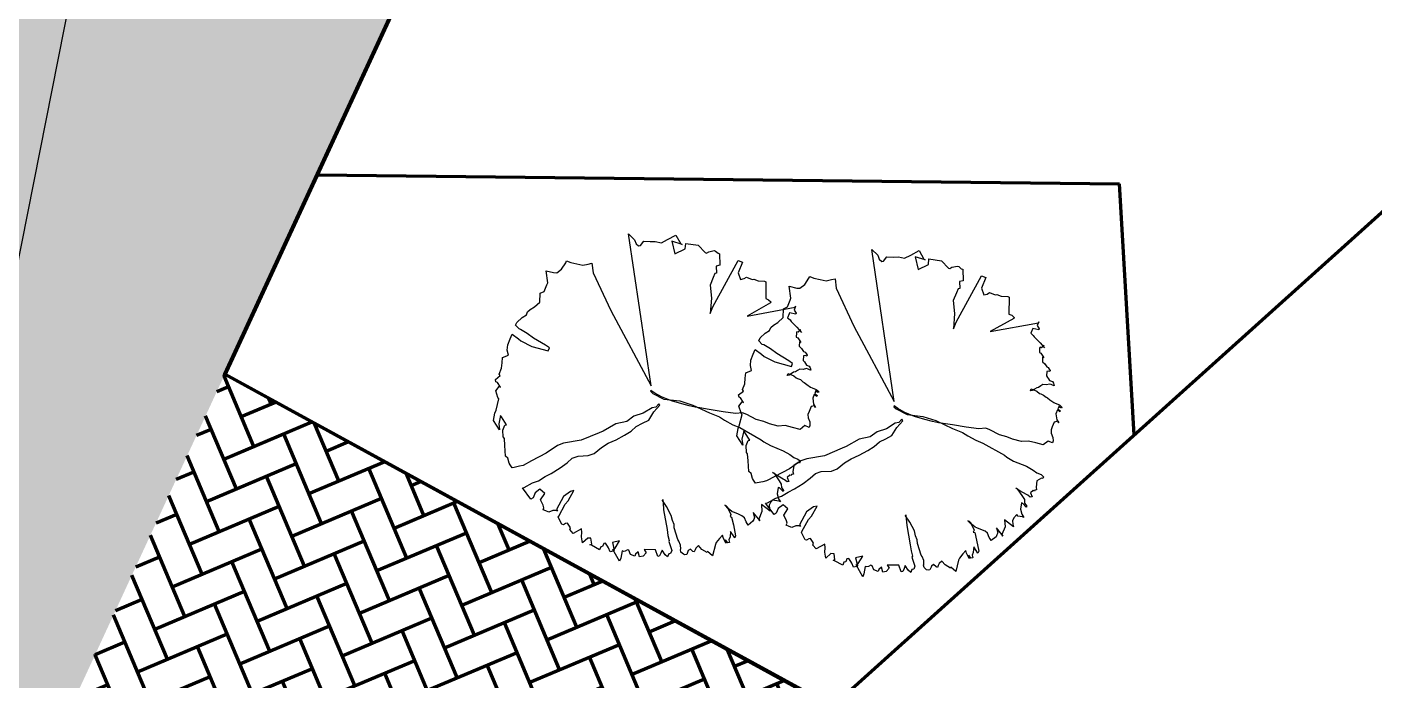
# Model space of a CAD drawing. Header units: millimetres. Extents: x 111 to 1506, y 14 to 566.
# Drawn here: x 209.14 to 216.78, y 124.71 to 128.41 of the extents above; entities that cross this region are included whole.
import ezdxf

# ---------------------------------------------------------------- set-up
doc = ezdxf.new("R2010")
doc.units = ezdxf.units.MM
doc.layers.add('fer', color=8, linetype='Continuous')
doc.layers.add('G', color=254, linetype='Continuous', lineweight=5)
pattern_1 = [(22.914772, (797.12783, 1599.99595), (0.097837146, 0.241122153), [0.552, -0.184]), (112.914772, (797.29731, 1600.0676), (0.097837146, 0.241122153), [0.552, -0.184])]

# ---------------------------------------------------------------- blocks, each defined once
blk = doc.blocks.new('tr')
at = {"layer": 'fer', "color": 97}
for p, q in [((1378.4553, 206.7001), (1378.4494, 206.6914)), ((1378.4494, 206.6914), (1378.4553, 206.7001)), ((1378.4553, 206.7001), (1378.4494, 206.6914)), ((1378.4494, 206.6914), (1378.4553, 206.7001)), ((1378.5268, 206.6827), (1378.5446, 206.7001)), ((1378.5268, 206.6827), (1378.5446, 206.7001)), ((1378.5446, 206.7001), (1378.5625, 206.7087)), ((1378.5446, 206.7001), (1378.5625, 206.7087)), ((1378.5446, 206.7001), (1378.5446, 206.7001)), ((1378.5446, 206.7001), (1378.5446, 206.7001)), ((1378.5625, 206.7087), (1378.5744, 206.7087)), ((1378.5625, 206.7087), (1378.5625, 206.7087)), ((1378.5625, 206.7087), (1378.5744, 206.7087)), ((1378.5625, 206.7087), (1378.5625, 206.7087)), ((1378.5744, 206.7087), (1378.5744, 206.6827)), ((1378.5744, 206.7087), (1378.5744, 206.7087)), ((1378.5744, 206.7087), (1378.5744, 206.6827)), ((1378.5744, 206.7087), (1378.5744, 206.7087)), ((1378.7648, 206.7174), (1378.7707, 206.7347)), ((1378.7648, 206.7174), (1378.7707, 206.7347)), ((1378.7648, 206.6914), (1378.7648, 206.7174)), ((1378.7648, 206.6914), (1378.7648, 206.7174)), ((1378.7707, 206.7347), (1378.7827, 206.7347)), ((1378.7707, 206.7347), (1378.7707, 206.7347)), ((1378.7707, 206.7347), (1378.7827, 206.7347)), ((1378.7707, 206.7347), (1378.7707, 206.7347)), ((1378.7827, 206.7347), (1378.7827, 206.7261)), ((1378.7827, 206.7347), (1378.7827, 206.7261)), ((1378.7827, 206.7261), (1378.8065, 206.7087)), ((1378.7827, 206.7261), (1378.7827, 206.7261)), ((1378.7827, 206.7261), (1378.8065, 206.7087)), ((1378.7827, 206.7261), (1378.7827, 206.7261)), ((1378.8065, 206.7087), (1378.8422, 206.7174)), ((1378.8065, 206.7087), (1378.8422, 206.7174)), ((1378.8422, 206.7174), (1378.8541, 206.7261)), ((1378.8422, 206.7174), (1378.8541, 206.7261)), ((1378.8541, 206.7261), (1378.86, 206.7174)), ((1378.8541, 206.7261), (1378.8541, 206.7261)), ((1378.8541, 206.7261), (1378.86, 206.7174)), ((1378.8541, 206.7261), (1378.8541, 206.7261)), ((1378.86, 206.7174), (1378.866, 206.7174)), ((1378.86, 206.7174), (1378.866, 206.7174)), ((1378.866, 206.7174), (1378.866, 206.7087)), ((1378.866, 206.7174), (1378.866, 206.7087)), ((1378.866, 206.7087), (1378.8838, 206.7001)), ((1378.866, 206.7087), (1378.8838, 206.7001)), ((1378.8838, 206.7001), (1378.9017, 206.7174)), ((1378.8838, 206.7001), (1378.9017, 206.7174)), ((1378.9017, 206.7174), (1378.9076, 206.7087)), ((1378.9017, 206.7174), (1378.9076, 206.7087)), ((1378.9076, 206.7087), (1378.9017, 206.6914)), ((1378.9076, 206.7087), (1378.9017, 206.6914)), ((1378.9493, 206.6914), (1378.9612, 206.7087)), ((1378.9493, 206.6914), (1378.9612, 206.7087)), ((1378.9671, 206.7087), (1378.9552, 206.6827)), ((1378.9671, 206.7087), (1378.9552, 206.6827)), ((1378.9612, 206.7087), (1378.9671, 206.7087)), ((1378.9612, 206.7087), (1378.9671, 206.7087)), ((1378.9909, 206.6827), (1379.0147, 206.7001)), ((1378.9909, 206.6827), (1379.0147, 206.7001)), ((1379.0147, 206.7001), (1379.0266, 206.7174)), ((1379.0147, 206.7001), (1379.0266, 206.7174)), ((1379.0266, 206.7174), (1379.0266, 206.7087)), ((1379.0266, 206.7174), (1379.0266, 206.7087)), ((1379.0266, 206.7087), (1379.0326, 206.6827)), ((1379.0266, 206.7087), (1379.0326, 206.6827)), ((1378.3542, 206.6047), (1378.3601, 206.6307)), ((1378.3542, 206.6047), (1378.3601, 206.6307)), ((1378.3601, 206.6654), (1378.3661, 206.6827)), ((1378.3601, 206.6654), (1378.3661, 206.6827)), ((1378.3601, 206.6394), (1378.3601, 206.6654)), ((1378.3601, 206.6394), (1378.3601, 206.6654)), ((1378.3601, 206.6307), (1378.3601, 206.6394)), ((1378.3601, 206.6307), (1378.3601, 206.6394)), ((1378.3661, 206.6827), (1378.372, 206.6827)), ((1378.3661, 206.6827), (1378.372, 206.6827)), ((1378.372, 206.6741), (1378.3661, 206.6654)), ((1378.372, 206.6741), (1378.3661, 206.6654)), ((1378.3661, 206.6654), (1378.372, 206.6654)), ((1378.3661, 206.6654), (1378.372, 206.6654)), ((1378.372, 206.6827), (1378.372, 206.6741)), ((1378.372, 206.6827), (1378.372, 206.6741)), ((1378.372, 206.6654), (1378.3839, 206.6654)), ((1378.372, 206.6654), (1378.3839, 206.6654)), ((1378.3839, 206.6654), (1378.3899, 206.6827)), ((1378.3839, 206.6654), (1378.3899, 206.6827)), ((1378.3958, 206.6827), (1378.3899, 206.6654)), ((1378.3899, 206.6827), (1378.3958, 206.6827)), ((1378.3958, 206.6827), (1378.3899, 206.6654)), ((1378.3899, 206.6827), (1378.3958, 206.6827)), ((1378.3899, 206.6654), (1378.4137, 206.6654)), ((1378.3899, 206.6654), (1378.4137, 206.6654)), ((1378.4137, 206.6654), (1378.4434, 206.6827)), ((1378.4137, 206.6654), (1378.4434, 206.6827)), ((1378.4434, 206.6827), (1378.4494, 206.6914)), ((1378.4434, 206.6827), (1378.4494, 206.6914)), ((1378.4494, 206.6914), (1378.4613, 206.6741)), ((1378.4494, 206.6914), (1378.4613, 206.6741)), ((1378.4613, 206.6741), (1378.491, 206.6741)), ((1378.4613, 206.6741), (1378.491, 206.6741)), ((1378.491, 206.6741), (1378.5089, 206.6741)), ((1378.491, 206.6741), (1378.5089, 206.6741)), ((1378.5089, 206.6741), (1378.5268, 206.6827)), ((1378.5089, 206.6741), (1378.5268, 206.6827)), ((1378.5744, 206.6827), (1378.6041, 206.6654)), ((1378.5744, 206.6827), (1378.6041, 206.6654)), ((1378.6041, 206.6654), (1378.6101, 206.6221)), ((1378.6041, 206.6654), (1378.6101, 206.6221)), ((1378.6101, 206.6221), (1378.616, 206.5788)), ((1378.6101, 206.6221), (1378.616, 206.5788)), ((1378.7529, 206.6221), (1378.7588, 206.6654)), ((1378.7529, 206.6221), (1378.7588, 206.6654)), ((1378.7529, 206.5441), (1378.7529, 206.6221)), ((1378.7529, 206.5441), (1378.7529, 206.6221)), ((1378.7588, 206.6654), (1378.7648, 206.6914)), ((1378.7588, 206.6654), (1378.7648, 206.6914)), ((1378.8898, 206.6221), (1378.9195, 206.6654)), ((1378.8898, 206.6221), (1378.9195, 206.6654)), ((1378.8957, 206.6394), (1378.8898, 206.6134)), ((1378.8957, 206.6394), (1378.8898, 206.6134)), ((1378.8898, 206.6134), (1378.8898, 206.6221)), ((1378.8898, 206.6134), (1378.8898, 206.6221)), ((1378.9017, 206.6827), (1378.8957, 206.6394)), ((1378.9017, 206.6827), (1378.8957, 206.6394)), ((1378.9017, 206.6914), (1378.9017, 206.6827)), ((1378.9017, 206.6914), (1378.9017, 206.6827)), ((1378.9195, 206.6654), (1378.9314, 206.6827)), ((1378.9195, 206.6654), (1378.9314, 206.6827)), ((1378.9314, 206.6827), (1378.9493, 206.6914)), ((1378.9314, 206.6827), (1378.9493, 206.6914)), ((1378.9552, 206.6741), (1378.9909, 206.6827)), ((1378.9552, 206.6827), (1378.9552, 206.6741)), ((1378.9552, 206.6741), (1378.9909, 206.6827)), ((1378.9552, 206.6827), (1378.9552, 206.6741)), ((1379.0326, 206.6827), (1379.0266, 206.6741)), ((1379.0326, 206.6827), (1379.0266, 206.6741)), ((1379.0266, 206.6741), (1379.0505, 206.6654)), ((1379.0266, 206.6741), (1379.0505, 206.6654)), ((1379.0505, 206.6654), (1379.0683, 206.6654)), ((1379.0505, 206.6654), (1379.0683, 206.6654)), ((1379.0683, 206.6654), (1379.0862, 206.6741)), ((1379.0683, 206.6654), (1379.0862, 206.6741)), ((1379.0981, 206.6827), (1379.0802, 206.6221)), ((1379.0981, 206.6827), (1379.0802, 206.6221)), ((1379.0802, 206.6221), (1379.1159, 206.6394)), ((1379.0802, 206.6221), (1379.1159, 206.6394)), ((1379.0862, 206.6741), (1379.0981, 206.6827)), ((1379.0862, 206.6741), (1379.0981, 206.6827)), ((1379.1159, 206.6394), (1379.1635, 206.6394)), ((1379.1159, 206.6394), (1379.1635, 206.6394)), ((1379.1635, 206.6394), (1379.1397, 206.5961)), ((1379.1635, 206.6394), (1379.1397, 206.5961)), ((1379.1695, 206.6481), (1379.1635, 206.6394)), ((1379.1635, 206.6394), (1379.1695, 206.6481)), ((1379.1695, 206.6481), (1379.1635, 206.6394)), ((1379.1635, 206.6394), (1379.1695, 206.6481)), ((1378.2411, 206.5441), (1378.2471, 206.5528)), ((1378.2411, 206.5441), (1378.2471, 206.5528)), ((1378.2471, 206.5528), (1378.253, 206.5614)), ((1378.2471, 206.5528), (1378.253, 206.5614)), ((1378.253, 206.5788), (1378.259, 206.5874)), ((1378.253, 206.5788), (1378.259, 206.5874)), ((1378.253, 206.5614), (1378.253, 206.5788)), ((1378.253, 206.5614), (1378.253, 206.5788)), ((1378.259, 206.5874), (1378.2709, 206.5961)), ((1378.259, 206.5874), (1378.2709, 206.5961)), ((1378.259, 206.5874), (1378.259, 206.5874)), ((1378.259, 206.5874), (1378.259, 206.5874)), ((1378.2709, 206.5961), (1378.2709, 206.5874)), ((1378.2709, 206.5961), (1378.2709, 206.5874)), ((1378.2709, 206.5874), (1378.2709, 206.5788)), ((1378.2709, 206.5874), (1378.2709, 206.5788)), ((1378.2709, 206.5788), (1378.2709, 206.5701)), ((1378.2709, 206.5788), (1378.2709, 206.5788)), ((1378.2709, 206.5788), (1378.2709, 206.5701)), ((1378.2709, 206.5788), (1378.2709, 206.5788)), ((1378.2709, 206.5701), (1378.2828, 206.5528)), ((1378.2709, 206.5701), (1378.2828, 206.5528)), ((1378.2828, 206.5528), (1378.2887, 206.5354)), ((1378.2828, 206.5528), (1378.2887, 206.5354)), ((1378.3423, 206.5614), (1378.3482, 206.5788)), ((1378.3423, 206.5614), (1378.3482, 206.5788)), ((1378.3423, 206.5441), (1378.3423, 206.5614)), ((1378.3423, 206.5441), (1378.3423, 206.5614)), ((1378.3482, 206.5874), (1378.3542, 206.6047)), ((1378.3482, 206.5874), (1378.3542, 206.6047)), ((1378.3482, 206.5788), (1378.3482, 206.5874)), ((1378.3482, 206.5788), (1378.3482, 206.5874)), ((1378.616, 206.5788), (1378.6339, 206.5441)), ((1378.616, 206.5788), (1378.6339, 206.5441)), ((1379.1397, 206.5961), (1379.1635, 206.6134)), ((1379.1397, 206.5961), (1379.1635, 206.6134)), ((1379.1635, 206.6134), (1379.1754, 206.6134)), ((1379.1635, 206.6134), (1379.1754, 206.6134)), ((1379.1754, 206.6134), (1379.1873, 206.6134)), ((1379.1754, 206.6134), (1379.1873, 206.6134)), ((1379.1873, 206.5614), (1379.1814, 206.5441)), ((1379.1873, 206.5614), (1379.1814, 206.5441)), ((1379.1873, 206.6134), (1379.2171, 206.5961)), ((1379.1873, 206.6134), (1379.2171, 206.5961)), ((1379.2052, 206.5788), (1379.1873, 206.5614)), ((1379.2052, 206.5788), (1379.1873, 206.5614)), ((1379.2111, 206.5874), (1379.2052, 206.5788)), ((1379.2111, 206.5874), (1379.2052, 206.5788)), ((1379.2171, 206.5961), (1379.2111, 206.5874)), ((1379.2171, 206.5961), (1379.2111, 206.5874)), ((1379.2468, 206.5181), (1379.3004, 206.5528)), ((1379.2468, 206.5181), (1379.3004, 206.5528)), ((1379.3123, 206.5528), (1379.2885, 206.5181)), ((1379.3123, 206.5528), (1379.2885, 206.5181)), ((1379.3004, 206.5528), (1379.3123, 206.5528)), ((1379.3004, 206.5528), (1379.3123, 206.5528)), ((1379.3123, 206.5528), (1379.3123, 206.5528)), ((1379.3123, 206.5528), (1379.3123, 206.5528)), ((1378.128, 206.4574), (1378.1399, 206.4748)), ((1378.128, 206.4574), (1378.1399, 206.4748)), ((1378.1399, 206.4748), (1378.1459, 206.4834)), ((1378.1399, 206.4748), (1378.1459, 206.4834)), ((1378.1399, 206.4748), (1378.1399, 206.4748)), ((1378.1399, 206.4748), (1378.1399, 206.4748)), ((1378.1459, 206.4748), (1378.1697, 206.4834)), ((1378.1459, 206.4834), (1378.1459, 206.4748)), ((1378.1459, 206.4748), (1378.1697, 206.4834)), ((1378.1459, 206.4834), (1378.1459, 206.4748)), ((1378.1697, 206.4834), (1378.1756, 206.5008)), ((1378.1697, 206.4834), (1378.1756, 206.5008)), ((1378.1756, 206.5008), (1378.1875, 206.5181)), ((1378.1756, 206.5008), (1378.1875, 206.5181)), ((1378.1875, 206.5268), (1378.1935, 206.5354)), ((1378.1875, 206.5268), (1378.1935, 206.5354)), ((1378.1875, 206.5181), (1378.1875, 206.5268)), ((1378.1875, 206.5181), (1378.1875, 206.5268)), ((1378.1935, 206.5354), (1378.1994, 206.5441)), ((1378.1935, 206.5354), (1378.1994, 206.5441)), ((1378.1994, 206.5441), (1378.2054, 206.5441)), ((1378.1994, 206.5441), (1378.2054, 206.5441)), ((1378.2054, 206.5441), (1378.2054, 206.5354)), ((1378.2054, 206.5441), (1378.2054, 206.5441)), ((1378.2054, 206.5441), (1378.2054, 206.5354)), ((1378.2054, 206.5441), (1378.2054, 206.5441)), ((1378.2054, 206.5354), (1378.2113, 206.5268)), ((1378.2054, 206.5354), (1378.2054, 206.5354)), ((1378.2054, 206.5354), (1378.2113, 206.5268)), ((1378.2054, 206.5354), (1378.2054, 206.5354)), ((1378.2113, 206.5268), (1378.2351, 206.5354)), ((1378.2113, 206.5268), (1378.2351, 206.5354)), ((1378.2351, 206.5354), (1378.2411, 206.5441)), ((1378.2351, 206.5354), (1378.2411, 206.5441)), ((1378.2351, 206.5354), (1378.2351, 206.5354)), ((1378.2351, 206.5354), (1378.2351, 206.5354)), ((1378.2887, 206.5354), (1378.3006, 206.5268)), ((1378.2887, 206.5354), (1378.3006, 206.5268)), ((1378.3006, 206.5268), (1378.3125, 206.5181)), ((1378.3006, 206.5268), (1378.3125, 206.5181)), ((1378.3125, 206.5181), (1378.3185, 206.5094)), ((1378.3125, 206.5181), (1378.3185, 206.5094)), ((1378.3185, 206.5094), (1378.3423, 206.4921)), ((1378.3185, 206.5094), (1378.3423, 206.4921)), ((1378.3363, 206.5181), (1378.3423, 206.5354)), ((1378.3363, 206.5181), (1378.3423, 206.5354)), ((1378.3363, 206.4834), (1378.3363, 206.5181)), ((1378.3363, 206.4834), (1378.3363, 206.5181)), ((1378.3363, 206.4834), (1378.3363, 206.4834)), ((1378.3482, 206.4834), (1378.3363, 206.4834)), ((1378.3363, 206.4834), (1378.3363, 206.4834)), ((1378.3482, 206.4834), (1378.3363, 206.4834)), ((1378.3423, 206.5441), (1378.3423, 206.5441)), ((1378.3423, 206.5354), (1378.3423, 206.5441)), ((1378.3423, 206.5441), (1378.3423, 206.5441)), ((1378.3423, 206.5354), (1378.3423, 206.5441)), ((1378.3423, 206.4921), (1378.3482, 206.4834)), ((1378.3423, 206.4921), (1378.3482, 206.4834)), ((1378.6339, 206.5441), (1378.6398, 206.4921)), ((1378.6339, 206.5441), (1378.6398, 206.4921)), ((1378.6398, 206.4921), (1378.6398, 206.4574)), ((1378.6398, 206.4921), (1378.6398, 206.4574)), ((1378.7231, 206.3448), (1378.741, 206.4834)), ((1378.7231, 206.3448), (1378.741, 206.4834)), ((1378.741, 206.4834), (1378.7469, 206.5008)), ((1378.741, 206.4834), (1378.7469, 206.5008)), ((1378.7469, 206.5008), (1378.7529, 206.5441)), ((1378.7469, 206.5008), (1378.7529, 206.5441)), ((1379.1754, 206.4574), (1379.1992, 206.4834)), ((1379.1814, 206.4834), (1379.1754, 206.4661)), ((1379.1754, 206.4574), (1379.1992, 206.4834)), ((1379.1814, 206.4834), (1379.1754, 206.4661)), ((1379.1814, 206.5441), (1379.1814, 206.5181)), ((1379.1814, 206.5441), (1379.1814, 206.5181)), ((1379.1814, 206.5181), (1379.1814, 206.4921)), ((1379.1814, 206.5181), (1379.1814, 206.4921)), ((1379.1814, 206.4921), (1379.1814, 206.4834)), ((1379.1814, 206.4921), (1379.1814, 206.4834)), ((1379.1992, 206.4834), (1379.2111, 206.4834)), ((1379.1992, 206.4834), (1379.2111, 206.4834)), ((1379.2111, 206.4921), (1379.2468, 206.5181)), ((1379.2111, 206.4921), (1379.2468, 206.5181)), ((1379.2111, 206.4834), (1379.2111, 206.4921)), ((1379.2111, 206.4834), (1379.2111, 206.4921)), ((1379.2468, 206.5181), (1379.2468, 206.5181)), ((1379.2468, 206.5181), (1379.2468, 206.5181)), ((1379.2885, 206.5181), (1379.3182, 206.5268)), ((1379.2885, 206.5181), (1379.3182, 206.5268)), ((1379.2885, 206.5181), (1379.2885, 206.5181)), ((1379.2885, 206.5181), (1379.2885, 206.5181)), ((1379.3182, 206.5268), (1379.3361, 206.5268)), ((1379.3182, 206.5268), (1379.3361, 206.5268)), ((1379.3361, 206.4921), (1379.3242, 206.4834)), ((1379.3361, 206.4921), (1379.3242, 206.4834)), ((1379.3242, 206.4834), (1379.348, 206.4748)), ((1379.3242, 206.4834), (1379.348, 206.4748)), ((1379.3361, 206.5268), (1379.348, 206.5354)), ((1379.3361, 206.5268), (1379.348, 206.5354)), ((1379.3599, 206.5181), (1379.3361, 206.4921)), ((1379.3599, 206.5181), (1379.3361, 206.4921)), ((1379.354, 206.5268), (1379.3421, 206.5094)), ((1379.354, 206.5268), (1379.3421, 206.5094)), ((1379.3421, 206.5094), (1379.3599, 206.5181)), ((1379.3421, 206.5094), (1379.3599, 206.5181)), ((1379.348, 206.5354), (1379.354, 206.5268)), ((1379.348, 206.5354), (1379.354, 206.5268)), ((1379.348, 206.4748), (1379.3778, 206.4661)), ((1379.348, 206.4748), (1379.3778, 206.4661)), ((1379.3897, 206.4661), (1379.4551, 206.4748)), ((1379.3897, 206.4661), (1379.4551, 206.4748)), ((1379.4551, 206.4748), (1379.4432, 206.4401)), ((1379.4551, 206.4748), (1379.4432, 206.4401)), ((1379.4551, 206.4748), (1379.4551, 206.4748)), ((1379.4551, 206.4748), (1379.4551, 206.4748)), ((1377.9912, 206.3794), (1378.0031, 206.3968)), ((1377.9912, 206.3794), (1378.0031, 206.3968)), ((1378.0031, 206.3968), (1378.009, 206.3968)), ((1378.0031, 206.3968), (1378.009, 206.3968)), ((1378.009, 206.3968), (1378.015, 206.3621)), ((1378.009, 206.3968), (1378.015, 206.3621)), ((1378.0566, 206.3881), (1378.0745, 206.4314)), ((1378.0566, 206.3881), (1378.0745, 206.4314)), ((1378.0745, 206.4314), (1378.0923, 206.4661)), ((1378.0745, 206.4314), (1378.0923, 206.4661)), ((1378.0804, 206.4574), (1378.0983, 206.4488)), ((1378.0804, 206.4574), (1378.0983, 206.4488)), ((1378.0983, 206.4488), (1378.0983, 206.4401)), ((1378.0983, 206.4488), (1378.0983, 206.4488)), ((1378.0983, 206.4488), (1378.0983, 206.4401)), ((1378.0983, 206.4488), (1378.0983, 206.4488)), ((1378.0983, 206.4401), (1378.1042, 206.4401)), ((1378.0983, 206.4401), (1378.0983, 206.4401)), ((1378.0983, 206.4401), (1378.1042, 206.4401)), ((1378.0983, 206.4401), (1378.0983, 206.4401)), ((1378.1042, 206.4401), (1378.128, 206.4488)), ((1378.1042, 206.4401), (1378.128, 206.4488)), ((1378.128, 206.4574), (1378.128, 206.4574)), ((1378.128, 206.4574), (1378.128, 206.4574)), ((1378.128, 206.4574), (1378.128, 206.4574)), ((1378.128, 206.4488), (1378.128, 206.4574)), ((1378.128, 206.4574), (1378.128, 206.4574)), ((1378.128, 206.4574), (1378.128, 206.4574)), ((1378.128, 206.4574), (1378.128, 206.4574)), ((1378.128, 206.4488), (1378.128, 206.4574)), ((1378.6398, 206.4574), (1378.6458, 206.4141)), ((1378.6398, 206.4574), (1378.6458, 206.4141)), ((1378.6458, 206.4141), (1378.6398, 206.3534)), ((1378.6458, 206.4141), (1378.6398, 206.3534)), ((1379.1754, 206.4661), (1379.1635, 206.4401)), ((1379.1754, 206.4661), (1379.1635, 206.4401)), ((1379.1635, 206.4314), (1379.1754, 206.4574)), ((1379.1635, 206.4314), (1379.1754, 206.4574)), ((1379.1635, 206.4401), (1379.1635, 206.4314)), ((1379.1635, 206.4401), (1379.1635, 206.4314)), ((1379.1754, 206.4661), (1379.1754, 206.4661)), ((1379.1754, 206.4661), (1379.1754, 206.4661)), ((1379.3778, 206.4661), (1379.3897, 206.4661)), ((1379.3778, 206.4661), (1379.3897, 206.4661)), ((1379.4432, 206.4054), (1379.4313, 206.3794)), ((1379.4432, 206.4054), (1379.4313, 206.3794)), ((1379.4492, 206.4401), (1379.4432, 206.4054)), ((1379.4432, 206.4401), (1379.4492, 206.4401)), ((1379.4492, 206.4401), (1379.4432, 206.4054)), ((1379.4432, 206.4401), (1379.4492, 206.4401)), ((1379.4432, 206.4054), (1379.4432, 206.4054)), ((1379.4432, 206.4054), (1379.4432, 206.4054)), ((1377.9674, 206.3794), (1377.9912, 206.3794)), ((1377.9733, 206.3794), (1377.9674, 206.3794)), ((1377.9674, 206.3794), (1377.9912, 206.3794)), ((1377.9733, 206.3794), (1377.9674, 206.3794)), ((1378.1221, 206.1455), (1377.9733, 206.3794)), ((1378.1221, 206.1455), (1377.9733, 206.3794)), ((1378.015, 206.3621), (1378.0209, 206.3621)), ((1378.015, 206.3621), (1378.0209, 206.3621)), ((1378.0209, 206.3621), (1378.0447, 206.3621)), ((1378.0209, 206.3621), (1378.0447, 206.3621)), ((1378.0447, 206.3621), (1378.0507, 206.3794)), ((1378.0447, 206.3621), (1378.0507, 206.3794)), ((1378.0507, 206.3794), (1378.0566, 206.3881)), ((1378.0507, 206.3794), (1378.0566, 206.3881)), ((1378.0566, 206.3881), (1378.0566, 206.3881)), ((1378.0566, 206.3881), (1378.0566, 206.3881)), ((1378.6398, 206.3534), (1378.6398, 206.3274)), ((1378.6398, 206.3534), (1378.6398, 206.3274)), ((1378.6398, 206.3274), (1378.6577, 206.2928)), ((1378.6398, 206.3274), (1378.6577, 206.2928)), ((1378.7231, 206.3014), (1378.7231, 206.3448)), ((1378.7231, 206.3014), (1378.7231, 206.3448)), ((1379.4313, 206.3794), (1379.4492, 206.3708)), ((1379.4313, 206.3794), (1379.4313, 206.3794)), ((1379.4313, 206.3794), (1379.4492, 206.3708)), ((1379.4313, 206.3794), (1379.4313, 206.3794)), ((1379.4492, 206.3708), (1379.4611, 206.3708)), ((1379.4492, 206.3708), (1379.4611, 206.3708)), ((1379.4611, 206.3708), (1379.473, 206.3708)), ((1379.4611, 206.3708), (1379.473, 206.3708)), ((1379.473, 206.3621), (1379.467, 206.3448)), ((1379.473, 206.3621), (1379.467, 206.3448)), ((1379.467, 206.3448), (1379.4789, 206.3361)), ((1379.467, 206.3448), (1379.467, 206.3448)), ((1379.467, 206.3448), (1379.4789, 206.3361)), ((1379.467, 206.3448), (1379.467, 206.3448)), ((1379.473, 206.3708), (1379.473, 206.3621)), ((1379.473, 206.3708), (1379.473, 206.3621)), ((1379.4789, 206.3361), (1379.4849, 206.3361)), ((1379.4789, 206.3361), (1379.4849, 206.3361)), ((1379.4849, 206.3361), (1379.5027, 206.3361)), ((1379.4849, 206.3361), (1379.5027, 206.3361)), ((1379.5027, 206.3361), (1379.5087, 206.3274)), ((1379.5027, 206.3361), (1379.5087, 206.3274)), ((1379.5087, 206.3188), (1379.5027, 206.3014)), ((1379.5087, 206.3188), (1379.5027, 206.3014)), ((1379.5087, 206.3274), (1379.5087, 206.3188)), ((1379.5087, 206.3274), (1379.5087, 206.3188)), ((1377.9912, 206.2235), (1377.9971, 206.2408)), ((1377.9912, 206.2235), (1377.9971, 206.2408)), ((1377.9971, 206.2408), (1378.0031, 206.2408)), ((1377.9971, 206.2408), (1378.0031, 206.2408)), ((1378.0031, 206.2408), (1378.1221, 206.1455)), ((1378.0031, 206.2408), (1378.1221, 206.1455)), ((1378.6577, 206.2928), (1378.6755, 206.2235)), ((1378.6577, 206.2928), (1378.6755, 206.2235)), ((1378.7112, 206.2148), (1378.7172, 206.2495)), ((1378.7112, 206.2148), (1378.7172, 206.2495)), ((1378.7172, 206.2495), (1378.7231, 206.3014)), ((1378.7172, 206.2495), (1378.7231, 206.3014)), ((1379.4432, 206.2581), (1379.3897, 206.2148)), ((1379.4432, 206.2581), (1379.3897, 206.2148)), ((1379.4492, 206.2668), (1379.4432, 206.2581)), ((1379.4492, 206.2668), (1379.4432, 206.2581)), ((1379.467, 206.2841), (1379.4492, 206.2668)), ((1379.467, 206.2841), (1379.4492, 206.2668)), ((1379.4849, 206.2928), (1379.467, 206.2841)), ((1379.4849, 206.2928), (1379.467, 206.2841)), ((1379.473, 206.2148), (1379.5146, 206.2495)), ((1379.473, 206.2148), (1379.5146, 206.2495)), ((1379.4908, 206.2928), (1379.4849, 206.2928)), ((1379.4908, 206.2928), (1379.4849, 206.2928)), ((1379.5027, 206.3014), (1379.4908, 206.2928)), ((1379.5027, 206.3014), (1379.4908, 206.2928)), ((1379.5146, 206.2495), (1379.5325, 206.2495)), ((1379.5146, 206.2495), (1379.5325, 206.2495)), ((1379.5325, 206.2495), (1379.5384, 206.2408)), ((1379.5325, 206.2495), (1379.5384, 206.2408)), ((1379.5384, 206.2408), (1379.5563, 206.2408)), ((1379.5384, 206.2408), (1379.5563, 206.2408)), ((1379.5563, 206.2408), (1379.5503, 206.2235)), ((1379.5563, 206.2408), (1379.5503, 206.2235)), ((1377.9019, 206.1715), (1377.9912, 206.2061)), ((1377.9019, 206.1715), (1377.9912, 206.2061)), ((1377.9019, 206.1628), (1377.9019, 206.1715)), ((1377.9019, 206.1628), (1377.9019, 206.1715)), ((1377.9912, 206.2061), (1377.9912, 206.2235)), ((1377.9912, 206.2061), (1377.9912, 206.2235)), ((1378.6755, 206.2235), (1378.6934, 206.1455)), ((1378.6755, 206.2235), (1378.6934, 206.1455)), ((1378.7112, 206.1541), (1378.7112, 206.2148)), ((1378.7112, 206.1541), (1378.7112, 206.2148)), ((1379.3302, 206.1715), (1379.2944, 206.1281)), ((1379.3302, 206.1715), (1379.2944, 206.1281)), ((1379.3182, 206.1195), (1379.4135, 206.1801)), ((1379.3182, 206.1195), (1379.4135, 206.1801)), ((1379.354, 206.1888), (1379.3302, 206.1715)), ((1379.354, 206.1888), (1379.3302, 206.1715)), ((1379.3718, 206.2061), (1379.354, 206.1888)), ((1379.3718, 206.2061), (1379.354, 206.1888)), ((1379.3897, 206.2148), (1379.3718, 206.2061)), ((1379.3897, 206.2148), (1379.3718, 206.2061)), ((1379.4135, 206.1801), (1379.4432, 206.1975)), ((1379.4135, 206.1801), (1379.4432, 206.1975)), ((1379.4432, 206.1975), (1379.467, 206.2148)), ((1379.4432, 206.1975), (1379.467, 206.2148)), ((1379.467, 206.2148), (1379.473, 206.2148)), ((1379.467, 206.2148), (1379.473, 206.2148)), ((1379.5503, 206.2235), (1379.5325, 206.1975)), ((1379.5503, 206.2235), (1379.5325, 206.1975)), ((1379.5325, 206.1975), (1379.5503, 206.1975)), ((1379.5325, 206.1975), (1379.5503, 206.1975)), ((1379.5741, 206.1888), (1379.5444, 206.1628)), ((1379.5741, 206.1888), (1379.5444, 206.1628)), ((1379.5503, 206.1975), (1379.5682, 206.1975)), ((1379.5503, 206.1975), (1379.5682, 206.1975)), ((1379.5682, 206.1975), (1379.5741, 206.1888)), ((1379.5682, 206.1975), (1379.5741, 206.1888)), ((1377.9138, 206.1281), (1377.9019, 206.1628)), ((1377.9138, 206.1281), (1377.9019, 206.1628)), ((1377.9138, 206.1021), (1377.9138, 206.1281)), ((1377.9138, 206.1021), (1377.9138, 206.1281)), ((1377.9197, 206.0935), (1377.9138, 206.1021)), ((1377.9197, 206.0935), (1377.9138, 206.1021)), ((1377.9197, 206.0588), (1377.9197, 206.0935)), ((1377.9197, 206.0588), (1377.9197, 206.0935)), ((1378.6934, 206.1455), (1378.7053, 206.0935)), ((1378.6934, 206.1455), (1378.7053, 206.0935)), ((1378.7053, 206.0501), (1378.7112, 206.1541)), ((1378.7053, 206.0501), (1378.7112, 206.1541)), ((1378.7053, 206.0935), (1378.7112, 206.0675)), ((1378.7053, 206.0935), (1378.7112, 206.0675)), ((1379.2647, 206.0935), (1379.2825, 206.1021)), ((1379.2647, 206.0935), (1379.2825, 206.1021)), ((1379.2706, 206.0935), (1379.2647, 206.0935)), ((1379.2706, 206.0935), (1379.2647, 206.0935)), ((1379.2944, 206.1281), (1379.2706, 206.0935)), ((1379.2944, 206.1281), (1379.2706, 206.0935)), ((1379.2825, 206.1021), (1379.3182, 206.1195)), ((1379.2825, 206.1021), (1379.3182, 206.1195)), ((1379.5444, 206.1628), (1379.5682, 206.1021)), ((1379.5444, 206.1628), (1379.5682, 206.1021)), ((1379.5682, 206.1021), (1379.5741, 206.1108)), ((1379.5682, 206.1021), (1379.5741, 206.1108)), ((1379.5741, 206.1108), (1379.5801, 206.1195)), ((1379.5741, 206.1108), (1379.5801, 206.1195)), ((1379.5801, 206.1195), (1379.6039, 206.1108)), ((1379.5801, 206.1195), (1379.6039, 206.1108)), ((1379.6158, 206.0935), (1379.592, 206.0761)), ((1379.6158, 206.0935), (1379.592, 206.0761)), ((1379.6039, 206.1108), (1379.6158, 206.0935)), ((1379.6039, 206.1108), (1379.6158, 206.0935)), ((1377.9138, 206.0068), (1377.9435, 206.0328)), ((1377.9138, 206.0068), (1377.9435, 206.0328)), ((1377.9316, 206.0501), (1377.9197, 206.0588)), ((1377.9316, 206.0501), (1377.9197, 206.0588)), ((1377.9435, 206.0328), (1377.9316, 206.0501)), ((1377.9435, 206.0328), (1377.9316, 206.0501)), ((1378.7112, 205.9722), (1378.7053, 206.0501)), ((1378.7112, 205.9722), (1378.7053, 206.0501)), ((1378.7112, 206.0675), (1378.7172, 206.0328)), ((1378.7112, 206.0675), (1378.7172, 206.0328)), ((1378.7172, 206.0328), (1378.7231, 205.9895)), ((1378.7172, 206.0328), (1378.7231, 205.9895)), ((1379.592, 206.0761), (1379.6099, 206.0675)), ((1379.592, 206.0761), (1379.6099, 206.0675)), ((1379.6218, 206.0415), (1379.6039, 206.0241)), ((1379.6218, 206.0415), (1379.6039, 206.0241)), ((1379.6039, 206.0241), (1379.6039, 206.0155)), ((1379.6039, 206.0241), (1379.6039, 206.0155)), ((1379.6039, 206.0155), (1379.6158, 206.0068)), ((1379.6039, 206.0155), (1379.6158, 206.0068)), ((1379.6099, 206.0675), (1379.6218, 206.0675)), ((1379.6099, 206.0675), (1379.6218, 206.0675)), ((1379.6218, 206.0675), (1379.6218, 206.0415)), ((1379.6218, 206.0675), (1379.6218, 206.0415)), ((1377.8483, 206.0068), (1377.9138, 206.0068)), ((1377.8483, 206.0068), (1377.9138, 206.0068)), ((1377.8483, 206.0068), (1377.8483, 206.0068)), ((1377.8483, 205.9808), (1377.8483, 206.0068)), ((1377.8483, 206.0068), (1377.8483, 206.0068)), ((1377.8483, 205.9808), (1377.8483, 206.0068)), ((1378.1459, 205.9462), (1377.8483, 205.9808)), ((1378.1459, 205.9462), (1377.8483, 205.9808)), ((1377.8483, 205.9808), (1377.8483, 205.9808)), ((1377.8483, 205.9808), (1377.8483, 205.9808)), ((1378.1042, 205.9202), (1378.1875, 205.9462)), ((1378.1042, 205.9202), (1378.1875, 205.9462)), ((1378.1875, 205.9462), (1378.1459, 205.9462)), ((1378.1875, 205.9462), (1378.1459, 205.9462)), ((1378.735, 205.8855), (1378.7112, 205.9722)), ((1378.735, 205.8855), (1378.7112, 205.9722)), ((1378.7231, 205.9895), (1378.7291, 205.9288)), ((1378.7231, 205.9895), (1378.7291, 205.9288)), ((1379.5741, 205.9548), (1379.598, 205.9202)), ((1379.6218, 205.9462), (1379.5741, 205.9548)), ((1379.5741, 205.9548), (1379.598, 205.9202)), ((1379.6218, 205.9462), (1379.5741, 205.9548)), ((1379.598, 205.9202), (1379.6337, 205.9462)), ((1379.598, 205.9202), (1379.6337, 205.9462)), ((1379.6158, 206.0068), (1379.6218, 205.9981)), ((1379.6158, 206.0068), (1379.6218, 205.9981)), ((1379.6218, 205.9895), (1379.6634, 205.9981)), ((1379.6218, 205.9981), (1379.6218, 205.9895)), ((1379.6218, 205.9895), (1379.6634, 205.9981)), ((1379.6218, 205.9981), (1379.6218, 205.9895)), ((1379.6337, 205.9375), (1379.6218, 205.9462)), ((1379.6337, 205.9375), (1379.6218, 205.9462)), ((1379.6813, 205.9981), (1379.6337, 205.9375)), ((1379.6813, 205.9981), (1379.6337, 205.9375)), ((1379.6337, 205.9462), (1379.6396, 205.9462)), ((1379.6337, 205.9462), (1379.6396, 205.9462)), ((1379.6396, 205.9462), (1379.6515, 205.9288)), ((1379.6396, 205.9462), (1379.6515, 205.9288)), ((1379.6634, 205.9981), (1379.6813, 205.9981)), ((1379.6634, 205.9981), (1379.6813, 205.9981)), ((1377.8483, 205.8422), (1377.8543, 205.8595)), ((1377.8483, 205.8422), (1377.8543, 205.8595)), ((1377.8543, 205.8682), (1377.9138, 205.8942)), ((1377.8543, 205.8682), (1377.9138, 205.8942)), ((1377.8543, 205.8682), (1377.8543, 205.8682)), ((1377.8543, 205.8595), (1377.8543, 205.8682)), ((1377.8543, 205.8682), (1377.8543, 205.8682)), ((1377.8543, 205.8595), (1377.8543, 205.8682)), ((1377.9138, 205.8942), (1377.9257, 205.8768)), ((1377.9138, 205.8942), (1377.9257, 205.8768)), ((1377.9257, 205.8768), (1377.9614, 205.8942)), ((1377.9257, 205.8768), (1377.9614, 205.8942)), ((1377.9614, 205.8942), (1377.9674, 205.8855)), ((1377.9614, 205.8942), (1377.9674, 205.8855)), ((1377.9674, 205.8855), (1377.9912, 205.8855)), ((1377.9674, 205.8855), (1377.9912, 205.8855)), ((1377.9912, 205.8855), (1378.0388, 205.8855)), ((1377.9912, 205.8855), (1378.0388, 205.8855)), ((1378.0388, 205.8855), (1378.1042, 205.9202)), ((1378.0388, 205.8855), (1378.1042, 205.9202)), ((1378.7291, 205.8682), (1378.7231, 205.8248)), ((1378.7291, 205.8682), (1378.7231, 205.8248)), ((1378.7291, 205.9288), (1378.7291, 205.8682)), ((1378.7291, 205.9288), (1378.7291, 205.8682)), ((1378.7291, 205.8162), (1378.735, 205.8855)), ((1378.7291, 205.8162), (1378.735, 205.8855)), ((1378.7767, 205.8768), (1378.7707, 205.8682)), ((1378.7767, 205.8768), (1378.7707, 205.8682)), ((1378.7707, 205.8682), (1378.7946, 205.8595)), ((1378.7707, 205.8682), (1378.7946, 205.8595)), ((1378.8243, 205.8595), (1378.7767, 205.8768)), ((1378.8243, 205.8595), (1378.7767, 205.8768)), ((1378.7946, 205.8595), (1378.8065, 205.8422)), ((1378.7946, 205.8595), (1378.8065, 205.8422)), ((1378.8779, 205.8508), (1378.8243, 205.8595)), ((1378.8779, 205.8508), (1378.8243, 205.8595)), ((1379.6277, 205.9028), (1379.6158, 205.8855)), ((1379.6277, 205.9028), (1379.6158, 205.8855)), ((1379.6158, 205.8855), (1379.6218, 205.8768)), ((1379.6158, 205.8855), (1379.6218, 205.8768)), ((1379.6218, 205.8768), (1379.6396, 205.8768)), ((1379.6218, 205.8768), (1379.6396, 205.8768)), ((1379.6337, 205.9115), (1379.6277, 205.9028)), ((1379.6337, 205.9115), (1379.6277, 205.9028)), ((1379.6515, 205.9288), (1379.6337, 205.9115)), ((1379.6515, 205.9288), (1379.6337, 205.9115)), ((1379.6337, 205.9115), (1379.6337, 205.9115)), ((1379.6337, 205.9115), (1379.6337, 205.9115)), ((1379.6396, 205.8768), (1379.6456, 205.8682)), ((1379.6396, 205.8768), (1379.6456, 205.8682)), ((1379.6456, 205.8682), (1379.6634, 205.8682)), ((1379.6456, 205.8682), (1379.6456, 205.8682)), ((1379.6456, 205.8682), (1379.6634, 205.8682)), ((1379.6456, 205.8682), (1379.6456, 205.8682)), ((1379.6634, 205.8682), (1379.6575, 205.8162)), ((1379.6634, 205.8682), (1379.6575, 205.8162)), ((1377.8483, 205.8335), (1377.8483, 205.8422)), ((1377.8483, 205.8335), (1377.8483, 205.8422)), ((1377.8662, 205.8075), (1377.8483, 205.8335)), ((1377.8662, 205.8075), (1377.8483, 205.8335)), ((1377.8543, 205.7382), (1377.8781, 205.7902)), ((1377.8543, 205.7382), (1377.8781, 205.7902)), ((1377.8781, 205.7988), (1377.8662, 205.8075)), ((1377.8781, 205.7988), (1377.8662, 205.8075)), ((1377.8781, 205.7902), (1377.8781, 205.7988)), ((1377.8781, 205.7902), (1377.8781, 205.7988)), ((1378.6934, 205.7902), (1377.9435, 205.3482)), ((1378.6934, 205.7902), (1377.9435, 205.3482)), ((1378.3839, 205.4175), (1378.6934, 205.7902)), ((1378.3839, 205.4175), (1378.6934, 205.7902)), ((1378.7231, 205.8248), (1378.7172, 205.7988)), ((1378.7231, 205.8248), (1378.7172, 205.7988)), ((1378.7172, 205.7988), (1378.7231, 205.7988)), ((1378.7172, 205.7988), (1378.7231, 205.7988)), ((1378.7231, 205.7988), (1378.7291, 205.8162)), ((1378.7231, 205.7988), (1378.7291, 205.8162)), ((1378.8065, 205.8422), (1378.8541, 205.8075)), ((1378.8065, 205.8422), (1378.8541, 205.8075)), ((1378.8541, 205.8075), (1378.8898, 205.7642)), ((1378.8541, 205.8075), (1378.8898, 205.7642)), ((1378.9076, 205.8248), (1378.8779, 205.8508)), ((1378.9076, 205.8248), (1378.8779, 205.8508)), ((1378.9374, 205.7988), (1378.9076, 205.8248)), ((1378.9374, 205.7988), (1378.9076, 205.8248)), ((1378.9731, 205.7815), (1378.9374, 205.7988)), ((1378.9731, 205.7815), (1378.9374, 205.7988)), ((1379.6515, 205.8162), (1379.6218, 205.7988)), ((1379.6515, 205.8162), (1379.6218, 205.7988)), ((1379.6218, 205.7988), (1379.6277, 205.7815)), ((1379.6218, 205.7988), (1379.6277, 205.7815)), ((1379.6575, 205.8075), (1379.6515, 205.8162)), ((1379.6575, 205.8075), (1379.6515, 205.8162)), ((1379.6575, 205.8162), (1379.6575, 205.8075)), ((1379.6575, 205.8162), (1379.6575, 205.8075)), ((1377.8721, 205.6688), (1377.8543, 205.7382)), ((1377.8721, 205.6688), (1377.8543, 205.7382)), ((1378.8898, 205.7642), (1378.9314, 205.7382)), ((1378.8898, 205.7642), (1378.9314, 205.7382)), ((1378.9314, 205.7382), (1378.9671, 205.6862)), ((1378.9314, 205.7382), (1378.9671, 205.6862)), ((1379.0088, 205.7555), (1378.9731, 205.7815)), ((1379.0088, 205.7555), (1378.9731, 205.7815)), ((1379.0505, 205.7208), (1379.0088, 205.7555)), ((1379.0505, 205.7208), (1379.0088, 205.7555)), ((1379.0862, 205.6862), (1379.0505, 205.7208)), ((1379.0862, 205.6862), (1379.0505, 205.7208)), ((1379.6099, 205.7382), (1379.592, 205.7295)), ((1379.6099, 205.7382), (1379.592, 205.7295)), ((1379.592, 205.7295), (1379.6337, 205.6948)), ((1379.592, 205.7295), (1379.6337, 205.6948)), ((1379.6337, 205.7468), (1379.6099, 205.7382)), ((1379.6337, 205.7468), (1379.6099, 205.7382)), ((1379.6277, 205.7815), (1379.6634, 205.7642)), ((1379.6277, 205.7815), (1379.6634, 205.7642)), ((1379.6634, 205.7642), (1379.6337, 205.7468)), ((1379.6634, 205.7642), (1379.6337, 205.7468)), ((1379.6634, 205.7642), (1379.6634, 205.7642)), ((1379.6634, 205.7642), (1379.6634, 205.7642)), ((1377.8483, 205.5995), (1377.884, 205.6429)), ((1377.8483, 205.5995), (1377.884, 205.6429)), ((1377.9019, 205.6775), (1377.8721, 205.6688)), ((1377.9019, 205.6775), (1377.8721, 205.6688)), ((1377.884, 205.6515), (1377.89, 205.5909)), ((1377.884, 205.6515), (1377.884, 205.6515)), ((1377.884, 205.6429), (1377.884, 205.6515)), ((1377.884, 205.6515), (1377.89, 205.5909)), ((1377.884, 205.6515), (1377.884, 205.6515)), ((1377.884, 205.6429), (1377.884, 205.6515)), ((1377.89, 205.5909), (1377.9495, 205.6342)), ((1377.89, 205.5909), (1377.9495, 205.6342)), ((1377.9495, 205.6342), (1377.9019, 205.6775)), ((1377.9495, 205.6342), (1377.9019, 205.6775)), ((1378.9671, 205.6862), (1379.0326, 205.6342)), ((1378.9671, 205.6862), (1379.0326, 205.6342)), ((1379.0326, 205.6342), (1379.0505, 205.6169)), ((1379.0326, 205.6342), (1379.0505, 205.6169)), ((1379.1219, 205.6602), (1379.0862, 205.6862)), ((1379.1219, 205.6602), (1379.0862, 205.6862)), ((1379.1695, 205.6342), (1379.1219, 205.6602)), ((1379.1695, 205.6342), (1379.1219, 205.6602)), ((1379.1933, 205.6082), (1379.1695, 205.6342)), ((1379.1933, 205.6082), (1379.1695, 205.6342)), ((1379.6039, 205.6602), (1379.592, 205.6429)), ((1379.6039, 205.6602), (1379.592, 205.6429)), ((1379.592, 205.6429), (1379.598, 205.6342)), ((1379.592, 205.6429), (1379.598, 205.6342)), ((1379.598, 205.6342), (1379.6099, 205.6255)), ((1379.598, 205.6342), (1379.6099, 205.6255)), ((1379.6099, 205.6688), (1379.6039, 205.6602)), ((1379.6099, 205.6688), (1379.6039, 205.6602)), ((1379.6158, 205.6688), (1379.6099, 205.6688)), ((1379.6158, 205.6688), (1379.6099, 205.6688)), ((1379.6218, 205.6688), (1379.6158, 205.6688)), ((1379.6218, 205.6688), (1379.6158, 205.6688)), ((1379.6337, 205.6948), (1379.6218, 205.6688)), ((1379.6337, 205.6948), (1379.6218, 205.6688)), ((1379.6337, 205.6948), (1379.6337, 205.6948)), ((1379.6337, 205.6948), (1379.6337, 205.6948)), ((1377.89, 205.5649), (1377.8483, 205.5995)), ((1377.89, 205.5649), (1377.8483, 205.5995)), ((1377.9197, 205.5389), (1377.89, 205.5649)), ((1377.9197, 205.5389), (1377.89, 205.5649)), ((1379.0505, 205.6169), (1379.1278, 205.5389)), ((1379.0505, 205.6169), (1379.1278, 205.5389)), ((1379.2171, 205.5562), (1379.1933, 205.6082)), ((1379.2171, 205.5562), (1379.1933, 205.6082)), ((1379.2409, 205.5302), (1379.2171, 205.5562)), ((1379.2409, 205.5302), (1379.2171, 205.5562)), ((1379.4075, 205.6082), (1379.4194, 205.5909)), ((1379.473, 205.5995), (1379.4075, 205.6082)), ((1379.4075, 205.6082), (1379.4194, 205.5909)), ((1379.473, 205.5995), (1379.4075, 205.6082)), ((1379.4194, 205.5909), (1379.4611, 205.5649)), ((1379.4194, 205.5909), (1379.4611, 205.5649)), ((1379.4611, 205.5649), (1379.5444, 205.5562)), ((1379.4611, 205.5649), (1379.5444, 205.5562)), ((1379.4968, 205.5909), (1379.473, 205.5995)), ((1379.4968, 205.5909), (1379.473, 205.5995)), ((1379.5741, 205.5822), (1379.4968, 205.5909)), ((1379.5741, 205.5822), (1379.4968, 205.5909)), ((1379.5444, 205.5562), (1379.5503, 205.5649)), ((1379.5444, 205.5562), (1379.5503, 205.5649)), ((1379.5503, 205.5649), (1379.5503, 205.5562)), ((1379.5503, 205.5649), (1379.5503, 205.5562)), ((1379.5503, 205.5562), (1379.5563, 205.5389)), ((1379.5503, 205.5562), (1379.5563, 205.5389)), ((1379.5801, 205.5822), (1379.5741, 205.5822)), ((1379.5801, 205.5822), (1379.5741, 205.5822)), ((1379.6099, 205.6169), (1379.5801, 205.5822)), ((1379.6099, 205.6169), (1379.5801, 205.5822)), ((1379.6099, 205.6255), (1379.6099, 205.6169)), ((1379.6099, 205.6255), (1379.6099, 205.6169)), ((1377.9257, 205.5042), (1377.9197, 205.5389)), ((1377.9257, 205.5042), (1377.9197, 205.5389)), ((1377.9376, 205.4782), (1377.9257, 205.5042)), ((1377.9376, 205.4782), (1377.9257, 205.5042)), ((1377.9495, 205.4435), (1377.9376, 205.4782)), ((1377.9495, 205.4435), (1377.9376, 205.4782)), ((1379.1278, 205.5389), (1379.1814, 205.4522)), ((1379.1278, 205.5389), (1379.1814, 205.4522)), ((1379.2766, 205.5129), (1379.2409, 205.5302)), ((1379.2766, 205.5129), (1379.2409, 205.5302)), ((1379.3182, 205.4869), (1379.2766, 205.5129)), ((1379.3182, 205.4869), (1379.2766, 205.5129)), ((1379.3659, 205.4522), (1379.3182, 205.4869)), ((1379.3659, 205.4522), (1379.3182, 205.4869)), ((1379.5503, 205.4782), (1379.5265, 205.4522)), ((1379.5503, 205.4782), (1379.5265, 205.4522)), ((1379.5622, 205.4869), (1379.5503, 205.4782)), ((1379.5622, 205.4869), (1379.5503, 205.4782)), ((1379.5503, 205.4782), (1379.5503, 205.4782)), ((1379.5503, 205.4782), (1379.5503, 205.4782)), ((1379.5563, 205.5389), (1379.5741, 205.5215)), ((1379.5563, 205.5389), (1379.5741, 205.5215)), ((1379.5741, 205.4869), (1379.5622, 205.4869)), ((1379.5741, 205.4869), (1379.5622, 205.4869)), ((1379.5741, 205.5215), (1379.5741, 205.5042)), ((1379.5741, 205.5215), (1379.5741, 205.5042)), ((1379.5741, 205.5042), (1379.5741, 205.4869)), ((1379.5741, 205.5042), (1379.5741, 205.4869)), ((1377.9793, 205.4349), (1377.9495, 205.4435)), ((1377.9793, 205.4349), (1377.9495, 205.4435)), ((1377.9614, 205.3915), (1377.9793, 205.4089)), ((1377.9614, 205.3915), (1377.9793, 205.4089)), ((1377.9852, 205.4262), (1377.9793, 205.4349)), ((1377.9852, 205.4262), (1377.9793, 205.4349)), ((1377.9793, 205.4089), (1377.9852, 205.4262)), ((1377.9793, 205.4089), (1377.9852, 205.4262)), ((1378.2232, 205.2442), (1378.3839, 205.4175)), ((1378.2232, 205.2442), (1378.3839, 205.4175)), ((1379.1814, 205.4522), (1379.2052, 205.4262)), ((1379.1814, 205.4522), (1379.2052, 205.4262)), ((1379.2052, 205.4262), (1379.2706, 205.3829)), ((1379.2052, 205.4262), (1379.2706, 205.3829)), ((1379.3956, 205.4262), (1379.3659, 205.4522)), ((1379.3956, 205.4262), (1379.3659, 205.4522)), ((1379.4313, 205.4002), (1379.3956, 205.4262)), ((1379.4313, 205.4002), (1379.3956, 205.4262)), ((1379.4551, 205.3742), (1379.4313, 205.4002)), ((1379.4551, 205.3742), (1379.4313, 205.4002)), ((1379.4849, 205.4609), (1379.473, 205.4262)), ((1379.4849, 205.4609), (1379.473, 205.4262)), ((1379.473, 205.4262), (1379.5027, 205.4089)), ((1379.473, 205.4262), (1379.5027, 205.4089)), ((1379.5265, 205.4522), (1379.4849, 205.4609)), ((1379.5265, 205.4522), (1379.4849, 205.4609)), ((1379.5027, 205.4089), (1379.5325, 205.4089)), ((1379.5027, 205.4089), (1379.5325, 205.4089)), ((1379.5444, 205.4002), (1379.5027, 205.3309)), ((1379.5444, 205.4002), (1379.5027, 205.3309)), ((1379.5325, 205.4089), (1379.5444, 205.4002)), ((1379.5325, 205.4089), (1379.5444, 205.4002)), ((1377.9435, 205.3482), (1377.9614, 205.3915)), ((1377.9435, 205.3482), (1377.9614, 205.3915)), ((1377.9435, 205.3482), (1377.9435, 205.3482)), ((1377.9435, 205.3482), (1377.9435, 205.3482)), ((1379.2706, 205.3829), (1379.3421, 205.3222)), ((1379.2706, 205.3829), (1379.3421, 205.3222)), ((1379.4968, 205.3396), (1379.4551, 205.3742)), ((1379.4968, 205.3396), (1379.4551, 205.3742)), ((1379.5027, 205.3309), (1379.4968, 205.3396)), ((1379.5027, 205.3309), (1379.4968, 205.3396)), ((1379.3421, 205.3222), (1379.3837, 205.2876)), ((1379.3421, 205.3222), (1379.3837, 205.2876)), ((1379.3837, 205.2876), (1379.3956, 205.2702)), ((1379.3837, 205.2876), (1379.3956, 205.2702)), ((1379.3956, 205.2702), (1379.4135, 205.2442)), ((1379.3956, 205.2702), (1379.4135, 205.2442)), ((1378.1756, 205.2182), (1378.2232, 205.2442)), ((1378.1756, 205.2182), (1378.2232, 205.2442)), ((1378.1756, 205.2182), (1378.1756, 205.2182)), ((1378.1756, 205.2182), (1378.1756, 205.2182)), ((1378.1875, 205.2009), (1378.1756, 205.2182)), ((1378.1756, 205.2182), (1378.1756, 205.2182)), ((1378.1756, 205.2182), (1378.1756, 205.2182)), ((1378.1875, 205.2009), (1378.1756, 205.2182)), ((1378.2054, 205.1749), (1378.1875, 205.2009)), ((1378.2054, 205.1749), (1378.1875, 205.2009)), ((1378.2113, 205.1402), (1378.2054, 205.1749)), ((1378.2113, 205.1402), (1378.2054, 205.1749)), ((1378.7112, 205.1749), (1378.7053, 205.1489)), ((1378.7112, 205.1749), (1378.7053, 205.1489)), ((1378.7291, 205.1749), (1378.7112, 205.1749)), ((1378.7291, 205.1749), (1378.7112, 205.1749)), ((1378.741, 205.0796), (1378.7291, 205.1749)), ((1378.741, 205.0796), (1378.7291, 205.1749)), ((1379.3718, 205.1749), (1379.3182, 205.1489)), ((1379.3718, 205.1749), (1379.3182, 205.1489)), ((1379.3778, 205.1922), (1379.3718, 205.1749)), ((1379.3778, 205.1922), (1379.3718, 205.1749)), ((1379.4016, 205.2096), (1379.3778, 205.1922)), ((1379.4016, 205.2096), (1379.3778, 205.1922)), ((1379.3778, 205.1922), (1379.3778, 205.1922)), ((1379.3778, 205.1922), (1379.3778, 205.1922)), ((1379.3778, 205.1922), (1379.3778, 205.1922)), ((1379.3778, 205.1922), (1379.3778, 205.1922)), ((1379.4075, 205.2182), (1379.4016, 205.2096)), ((1379.4075, 205.2182), (1379.4016, 205.2096)), ((1379.4194, 205.2356), (1379.4075, 205.2182)), ((1379.4194, 205.2356), (1379.4075, 205.2182)), ((1379.4135, 205.2442), (1379.4194, 205.2356)), ((1379.4135, 205.2442), (1379.4135, 205.2442)), ((1379.4135, 205.2442), (1379.4194, 205.2356)), ((1379.4135, 205.2442), (1379.4135, 205.2442)), ((1378.2113, 205.1402), (1378.2113, 205.1402)), ((1378.2173, 205.1056), (1378.2113, 205.1402)), ((1378.2113, 205.1402), (1378.2113, 205.1402)), ((1378.2173, 205.1056), (1378.2113, 205.1402)), ((1378.2173, 205.0796), (1378.2173, 205.1056)), ((1378.2173, 205.0796), (1378.2173, 205.1056)), ((1378.7053, 205.1489), (1378.6934, 205.0709)), ((1378.7053, 205.1489), (1378.6934, 205.0709)), ((1379.2052, 205.1142), (1379.1754, 205.0709)), ((1379.2052, 205.1142), (1379.1754, 205.0709)), ((1379.2111, 205.1056), (1379.2052, 205.1142)), ((1379.2111, 205.1056), (1379.2052, 205.1142)), ((1379.2409, 205.1056), (1379.2111, 205.1056)), ((1379.2409, 205.1056), (1379.2111, 205.1056)), ((1379.2766, 205.1229), (1379.2409, 205.1056)), ((1379.2766, 205.1229), (1379.2409, 205.1056)), ((1379.2825, 205.1316), (1379.2766, 205.1229)), ((1379.2825, 205.1316), (1379.2766, 205.1229)), ((1379.3182, 205.1489), (1379.2825, 205.1316)), ((1379.3182, 205.1489), (1379.2825, 205.1316)), ((1379.3182, 205.1489), (1379.3182, 205.1489)), ((1379.3182, 205.1489), (1379.3182, 205.1489)), ((1378.2292, 205.0796), (1378.2173, 205.0796)), ((1378.2292, 205.0796), (1378.2173, 205.0796)), ((1378.2709, 205.0709), (1378.2292, 205.0796)), ((1378.2709, 205.0709), (1378.2292, 205.0796)), ((1378.3006, 205.0536), (1378.2709, 205.0709)), ((1378.3006, 205.0536), (1378.2709, 205.0709)), ((1378.3066, 205.0363), (1378.3006, 205.0536)), ((1378.3066, 205.0363), (1378.3006, 205.0536)), ((1378.3125, 204.9929), (1378.3066, 205.0363)), ((1378.3125, 204.9929), (1378.3066, 205.0363)), ((1378.372, 205.0276), (1378.3125, 204.9929)), ((1378.372, 205.0276), (1378.3125, 204.9929)), ((1378.3839, 205.0276), (1378.372, 205.0276)), ((1378.3839, 205.0276), (1378.372, 205.0276)), ((1378.4256, 205.0276), (1378.3839, 205.0276)), ((1378.4256, 205.0276), (1378.3839, 205.0276)), ((1378.4434, 205.0103), (1378.4256, 205.0276)), ((1378.4434, 205.0103), (1378.4256, 205.0276)), ((1378.491, 205.0276), (1378.4434, 205.0103)), ((1378.491, 205.0276), (1378.4434, 205.0103)), ((1378.5268, 205.0103), (1378.491, 205.0276)), ((1378.5268, 205.0103), (1378.491, 205.0276)), ((1378.6815, 205.0276), (1378.6755, 204.9843)), ((1378.6815, 205.0276), (1378.6755, 204.9843)), ((1378.6934, 205.0709), (1378.6815, 205.0276)), ((1378.6934, 205.0709), (1378.6815, 205.0276)), ((1378.735, 205.0103), (1378.741, 205.0796)), ((1378.735, 205.0103), (1378.741, 205.0796)), ((1379.0862, 205.0189), (1379.0802, 205.0103)), ((1379.0862, 205.0189), (1379.0802, 205.0103)), ((1379.1516, 205.0276), (1379.0862, 205.0189)), ((1379.1516, 205.0276), (1379.0862, 205.0189)), ((1379.0862, 205.0189), (1379.0862, 205.0189)), ((1379.0862, 205.0189), (1379.0862, 205.0189)), ((1379.1695, 205.0276), (1379.1516, 205.0276)), ((1379.1695, 205.0276), (1379.1516, 205.0276)), ((1379.1695, 205.0622), (1379.2171, 205.0709)), ((1379.1754, 205.0709), (1379.1695, 205.0622)), ((1379.1695, 205.0622), (1379.2171, 205.0709)), ((1379.1754, 205.0709), (1379.1695, 205.0622)), ((1379.2111, 205.0363), (1379.1695, 205.0276)), ((1379.2111, 205.0363), (1379.1695, 205.0276)), ((1379.2468, 205.0882), (1379.2111, 205.0363)), ((1379.2468, 205.0882), (1379.2111, 205.0363)), ((1379.2171, 205.0709), (1379.2468, 205.0882)), ((1379.2171, 205.0709), (1379.2468, 205.0882)), ((1378.5506, 204.9929), (1378.5268, 205.0103)), ((1378.5506, 204.9929), (1378.5268, 205.0103)), ((1378.5684, 204.9843), (1378.5506, 204.9929)), ((1378.5684, 204.9843), (1378.5506, 204.9929)), ((1378.5863, 204.9843), (1378.5684, 204.9843)), ((1378.5863, 204.9843), (1378.5684, 204.9843)), ((1378.6101, 204.9669), (1378.5863, 204.9843)), ((1378.6101, 204.9669), (1378.5863, 204.9843)), ((1378.6458, 204.9496), (1378.6101, 204.9669)), ((1378.6458, 204.9496), (1378.6101, 204.9669)), ((1378.6636, 204.9496), (1378.6458, 204.9496)), ((1378.6636, 204.9496), (1378.6458, 204.9496)), ((1378.6755, 204.9756), (1378.6636, 204.9496)), ((1378.6755, 204.9756), (1378.6636, 204.9496)), ((1378.6755, 204.9843), (1378.6755, 204.9756)), ((1378.6755, 204.9843), (1378.6755, 204.9756)), ((1378.7172, 204.9496), (1378.7291, 204.9929)), ((1378.7172, 204.9496), (1378.7291, 204.9929)), ((1378.7469, 204.9496), (1378.7172, 204.9496)), ((1378.7469, 204.9496), (1378.7172, 204.9496)), ((1378.7291, 204.9929), (1378.735, 205.0103)), ((1378.7291, 204.9929), (1378.735, 205.0103)), ((1378.7827, 204.9496), (1378.7469, 204.9496)), ((1378.7827, 204.9496), (1378.7469, 204.9496)), ((1378.8124, 204.9583), (1378.7827, 204.9496)), ((1378.8124, 204.9583), (1378.7827, 204.9496)), ((1378.8362, 204.9756), (1378.8124, 204.9583)), ((1378.8362, 204.9756), (1378.8124, 204.9583)), ((1378.86, 204.9496), (1378.8362, 204.9756)), ((1378.86, 204.9496), (1378.8362, 204.9756)), ((1378.8898, 204.9583), (1378.86, 204.9496)), ((1378.8898, 204.9583), (1378.86, 204.9496)), ((1378.9195, 204.9669), (1378.8898, 204.9583)), ((1378.9195, 204.9669), (1378.8898, 204.9583)), ((1378.9552, 204.9669), (1378.9195, 204.9669)), ((1378.9552, 204.9669), (1378.9195, 204.9669)), ((1378.9612, 204.9756), (1378.9552, 204.9669)), ((1378.9612, 204.9756), (1378.9552, 204.9669)), ((1378.9909, 204.9583), (1378.9612, 204.9756)), ((1378.9909, 204.9583), (1378.9612, 204.9756)), ((1379.0028, 204.9669), (1378.9909, 204.9583)), ((1379.0028, 204.9669), (1378.9909, 204.9583)), ((1379.0207, 205.0016), (1379.0028, 204.9756)), ((1379.0207, 205.0016), (1379.0028, 204.9756)), ((1379.0028, 204.9756), (1379.0028, 204.9669)), ((1379.0028, 204.9756), (1379.0028, 204.9669)), ((1379.0207, 204.9929), (1379.0207, 205.0016)), ((1379.0207, 204.9929), (1379.0207, 205.0016)), ((1379.0505, 204.9843), (1379.0207, 204.9929)), ((1379.0505, 204.9843), (1379.0207, 204.9929)), ((1379.0802, 205.0103), (1379.0505, 204.9843)), ((1379.0802, 205.0103), (1379.0505, 204.9843)), ((1379.0505, 204.9843), (1379.0505, 204.9843)), ((1379.0505, 204.9843), (1379.0505, 204.9843)), ((1379.0505, 204.9843), (1379.0505, 204.9843)), ((1379.0505, 204.9843), (1379.0505, 204.9843))]:
    blk.add_line(p, q, dxfattribs=at)

msp = doc.modelspace()

# ---------------------------------------------------------------- hatches: boundary and pattern name
at = {"layer": 'G', "lineweight": 100, "ltscale": 1000}
h = msp.add_hatch(dxfattribs=at)
h.set_pattern_fill('AR-HBONE', color=256, scale=0.046, angle=-8.355859, style=0)
h.set_pattern_definition([(36.644141, (430.36546, 1702.05599), (0.037814706, 0.257453002), [0.552, -0.184]), (126.644141, (430.5131, 1702.1658), (0.037814706, 0.257453002), [0.552, -0.184])])
h.paths.add_polyline_path([(213.07061, 157.37807), (214.77586, 155.697), (203.07053, 96.74537), (201.08828, 97.12101)])
h = msp.add_hatch(dxfattribs=at)
h.set_pattern_fill('AR-HBONE', color=256, scale=0.046, angle=-22.085228, style=0)
h.set_pattern_definition(pattern_1)
h.paths.add_polyline_path([(219.43818, 151.03111), (221.19856, 150.07294), (207.97251, 121.48582), (209.62068, 129.8113)])
h = msp.add_hatch(dxfattribs=at)
h.set_pattern_fill('AR-HBONE', color=256, scale=0.046, angle=-22.085228, style=0)
h.set_pattern_definition(pattern_1)
h.paths.add_polyline_path([(226.21222, 117.70512), (225.58665, 115.76739), (209.42328, 124.62156), (210.26501, 126.44088)])

# ---------------------------------------------------------------- linework, layer by layer
msp.add_line((203.07053, 96.74537), (214.77586, 155.697))
at = {"lineweight": 211, "ltscale": 1000}
for p, q in [((221.19856, 150.07294), (210.26501, 126.44088)), ((210.26501, 126.44088), (226.21222, 117.70512))]:
    msp.add_line(p, q, dxfattribs=at)
at = {"lineweight": 100, "ltscale": 1000}
for p, q in [((210.78828, 127.57189), (215.33543, 127.5201)), ((215.42032, 126.09798), (215.33543, 127.5201)), ((213.70609, 124.55589), (216.98034, 127.50136))]:
    msp.add_line(p, q, dxfattribs=at)
for points in [[(219.43818, 151.03111), (221.19856, 150.07294), (210.26052, 126.43118)], [(226.21899, 117.72471), (210.26501, 126.44088), (221.19856, 150.07294), (235.50409, 146.48343), (226.21899, 117.72471)], [(210.26052, 126.43118), (210.26501, 126.44088), (226.21222, 117.70512)], [(209.53057, 124.85345), (209.52981, 124.8518)], [(209.52981, 124.8518), (209.53057, 124.85345)]]:
    msp.add_lwpolyline(points, dxfattribs=at)

# ---------------------------------------------------------------- block references
at = {"lineweight": 100, "rotation": 247.9147716791316}
for p in [(540.35944, 1481.28195), (541.73788, 1481.19436)]:
    msp.add_blockref('tr', p, dxfattribs=at)

doc.saveas('drawing.dxf')
